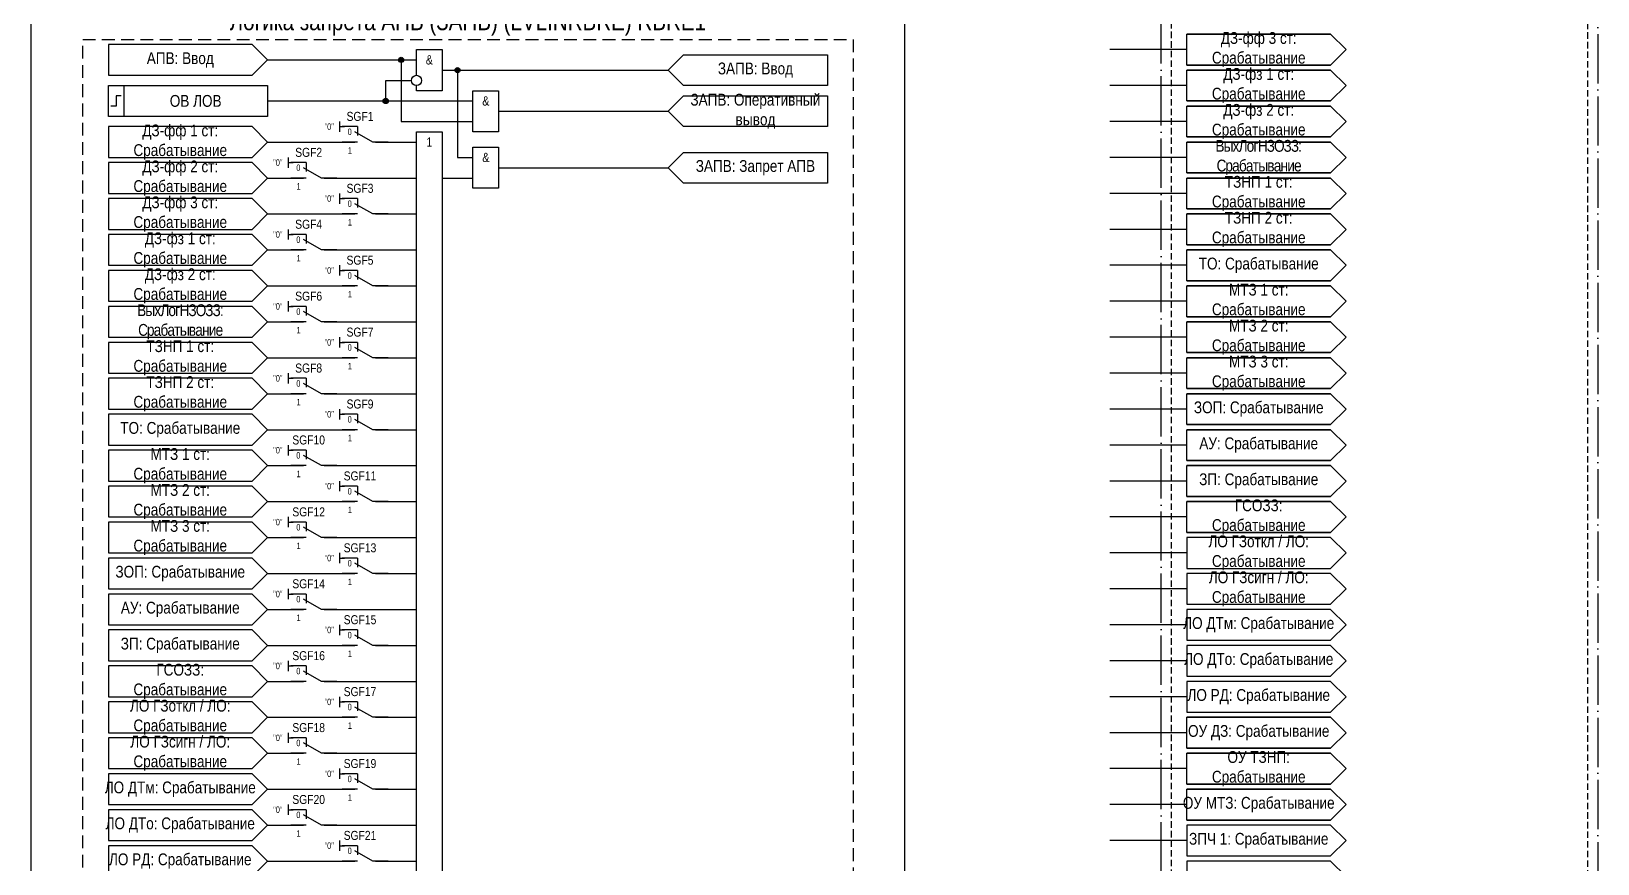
# Model space of a CAD drawing. Header units: millimetres. Extents: x -47 to 315, y 0 to 831.
# Drawn here: x 0 to 305, y 164.5 to 326.6 of the extents above; entities that cross this region are included whole.
import ezdxf
from ezdxf.enums import TextEntityAlignment as Align

# ---------------------------------------------------------------- set-up
doc = ezdxf.new("R2010")
doc.units = ezdxf.units.MM
doc.linetypes.add('ACAD_ISO04W100', pattern=[30, 24, -3, 0, -3])
doc.linetypes.add('штриховая2', pattern=[0.375, 0.25, -0.125])
doc.layers.add('TEXT', color=7, linetype='Continuous', lineweight=25)
doc.layers.add('Основная', color=7, linetype='Continuous')
doc.styles.add('2.5_Gost_RD', font='ARIALN.TTF', dxfattribs={"height": 2.5})
doc.styles.add('3.5_Gost_RD', font='ARIALN.TTF', dxfattribs={"height": 3.5})
doc.styles.add('Вывод', font='ARIALN.TTF', dxfattribs={"height": 2.5})
doc.styles.add('Компонент', font='ARIALN.TTF', dxfattribs={"height": 3.5})

# ---------------------------------------------------------------- blocks, each defined once
blk = doc.blocks.new('*U958')
at = {"layer": 'Основная', "color": 0}
blk.add_line((0, 0), (7, 4), dxfattribs=at)
at = {"layer": 'Основная', "ltscale": 0.35}
blk.add_line((6, 6), (6, 2.5), dxfattribs=at)
blk = doc.blocks.new('*U993')
at = {"layer": 'Основная', "color": 0}
for p, q in [((-3, 6), (-9, 6)), ((-3, 0), (-9, 0)), ((9, 0), (3, 0))]:
    blk.add_line(p, q, dxfattribs=at)
at = {"layer": 'Основная', "ltscale": 0.25, "xscale": -1}
blk.add_blockref('*U958', (3, 0), dxfattribs=at)
at = {"layer": 'Основная'}
for tag, height, style, p in [('В1', 2.5, 'Вывод', (-14, 6)), ('ОУ', 3.5, 'Компонент', (-2, 10)), ('В2', 2.5, 'Вывод', (-6, 4)), ('В3', 2.5, 'Вывод', (-6, 4))]:
    blk.add_attdef(tag, text='', height=height, dxfattribs=dict(at, style=style)).set_placement(p, align=Align.MIDDLE_CENTER)
blk = doc.blocks.new('Точка')
at = {"ltscale": 100}
h = blk.add_hatch(color=256, dxfattribs=at)
h.dxf.hatch_style = 1
edge = h.paths.add_edge_path()
edge.add_arc((0, 0), 0.5, 0, 360)
blk.add_circle((0, 0), 0.5, dxfattribs=at)

msp = doc.modelspace()

# ---------------------------------------------------------------- linework, layer by layer
at = {"ltscale": 100}
for p, q in [((225, 323), (210, 323)), ((225, 316), (210, 316)), ((60, 309), (60, 307)), ((225, 309), (210, 309)), ((60, 308), (61, 308)), ((50, 302), (50, 300)), ((225, 302), (210, 302)), ((50, 301), (51, 301)), ((80, 298), (86, 298)), ((60, 295), (60, 293)), ((60, 294), (61, 294)), ((225, 295), (210, 295)), ((50, 288), (50, 286)), ((50, 287), (51, 287)), ((225, 288), (210, 288)), ((60, 281), (60, 279)), ((225, 281), (210, 281)), ((60, 280), (61, 280)), ((50, 274), (50, 272)), ((50, 273), (51, 273)), ((225, 274), (210, 274)), ((60, 267), (60, 265)), ((60, 266), (61, 266)), ((225, 267), (210, 267)), ((50, 260), (50, 258)), ((225, 260), (210, 260)), ((50, 259), (51, 259)), ((60, 253), (60, 251)), ((60, 252), (61, 252)), ((225, 253), (210, 253)), ((50, 246), (50, 244)), ((50, 245), (51, 245)), ((225, 246), (210, 246)), ((60, 239), (60, 237)), ((60, 238), (61, 238)), ((225, 239), (210, 239)), ((50, 232), (50, 230)), ((225, 232), (210, 232)), ((50, 231), (51, 231)), ((60, 225), (60, 223)), ((60, 224), (61, 224)), ((225, 225), (210, 225)), ((50, 218), (50, 216)), ((50, 217), (51, 217)), ((225, 218), (210, 218)), ((60, 211), (60, 209)), ((225, 211), (210, 211)), ((60, 210), (61, 210)), ((50, 204), (50, 202)), ((50, 203), (51, 203)), ((225, 204), (210, 204)), ((60, 197), (60, 195)), ((60, 196), (61, 196)), ((225, 197), (210, 197)), ((50, 190), (50, 188)), ((225, 190), (210, 190)), ((50, 189), (51, 189)), ((60, 183), (60, 181)), ((225, 183), (210, 183)), ((60, 182), (61, 182)), ((50, 176), (50, 174)), ((50, 175), (51, 175)), ((225, 176), (210, 176)), ((60, 169), (60, 167)), ((60, 168), (61, 168)), ((225, 169), (210, 169))]:
    msp.add_line(p, q, dxfattribs=at)
at = {"color": 3, "ltscale": 100}
msp.add_lwpolyline([(0, 810), (170, 810), (170, 0), (0, 0)], close=True, dxfattribs=at)
at = {"color": 251, "linetype": 'ACAD_ISO04W100', "lineweight": 30, "ltscale": 0.4, "true_color": 0x58595b}
msp.add_lwpolyline([(220, 810), (305, 810), (305, 42), (220, 42)], close=True, dxfattribs=at)
at = {"linetype": 'штриховая2', "ltscale": 5}
msp.add_lwpolyline([(222, 362), (303, 362), (303, 44), (222, 44)], close=True, dxfattribs=at)
at = {"linetype": 'штриховая2', "ltscale": 10}
msp.add_lwpolyline([(10, 325), (160, 325), (160, 10), (10, 10)], close=True, dxfattribs=at)
at = {"ltscale": 100}
for points in [[(46, 321), (43, 324), (15, 324), (15, 318), (43, 318), (46, 321)], [(46, 321), (75, 321)], [(46, 321), (72, 321), (72, 309), (86, 309)], [(75, 318), (75, 323), (80, 323), (80, 315), (75, 315), (75, 316)], [(124, 319), (127, 322), (155, 322), (155, 316), (127, 316), (124, 319)], [(80, 319), (124, 319)], [(80, 319), (83, 319), (83, 302), (86, 302)], [(46, 313), (69, 313), (69, 317), (74, 317)], [(46, 313), (86, 313)], [(124, 311), (127, 314), (155, 314), (155, 308), (127, 308), (124, 311)], [(91, 311), (124, 311)], [(46, 305), (43, 308), (15, 308), (15, 302), (43, 302), (46, 305)], [(46, 305), (63, 305)], [(67, 305), (75, 305)], [(75, 263), (75, 307), (80, 307), (80, 16), (75, 16), (75, 263)], [(124, 300), (127, 303), (155, 303), (155, 297), (127, 297), (124, 300)], [(46, 298), (43, 301), (15, 301), (15, 295), (43, 295), (46, 298)], [(91, 300), (124, 300)], [(46, 298), (53, 298)], [(57, 298), (75, 298)], [(46, 291), (43, 294), (15, 294), (15, 288), (43, 288), (46, 291)], [(46, 291), (63, 291)], [(67, 291), (75, 291)], [(46, 284), (43, 287), (15, 287), (15, 281), (43, 281), (46, 284)], [(46, 284), (53, 284)], [(57, 284), (75, 284)], [(46, 277), (43, 280), (15, 280), (15, 274), (43, 274), (46, 277)], [(46, 277), (63, 277)], [(67, 277), (75, 277)], [(46, 270), (43, 273), (15, 273), (15, 267), (43, 267), (46, 270)], [(46, 270), (53, 270)], [(57, 270), (75, 270)], [(46, 263), (43, 266), (15, 266), (15, 260), (43, 260), (46, 263)], [(46, 263), (63, 263)], [(67, 263), (75, 263)], [(46, 256), (43, 259), (15, 259), (15, 253), (43, 253), (46, 256)], [(46, 256), (53, 256)], [(57, 256), (75, 256)], [(46, 249), (43, 252), (15, 252), (15, 246), (43, 246), (46, 249)], [(46, 249), (63, 249)], [(67, 249), (75, 249)], [(46, 242), (43, 245), (15, 245), (15, 239), (43, 239), (46, 242)], [(46, 242), (53, 242)], [(57, 242), (75, 242)], [(46, 235), (43, 238), (15, 238), (15, 232), (43, 232), (46, 235)], [(46, 235), (63, 235)], [(67, 235), (75, 235)], [(46, 228), (43, 231), (15, 231), (15, 225), (43, 225), (46, 228)], [(46, 228), (53, 228)], [(57, 228), (75, 228)], [(256, 225), (253, 228), (225, 228), (225, 222), (253, 222), (256, 225)], [(46, 221), (43, 224), (15, 224), (15, 218), (43, 218), (46, 221)], [(46, 221), (63, 221)], [(67, 221), (75, 221)], [(256, 218), (253, 221), (225, 221), (225, 215), (253, 215), (256, 218)], [(46, 214), (43, 217), (15, 217), (15, 211), (43, 211), (46, 214)], [(46, 214), (53, 214)], [(57, 214), (75, 214)], [(256, 211), (253, 214), (225, 214), (225, 208), (253, 208), (256, 211)], [(46, 207), (43, 210), (15, 210), (15, 204), (43, 204), (46, 207)], [(46, 207), (63, 207)], [(67, 207), (75, 207)], [(256, 204), (253, 207), (225, 207), (225, 201), (253, 201), (256, 204)], [(46, 200), (43, 203), (15, 203), (15, 197), (43, 197), (46, 200)], [(46, 200), (53, 200)], [(57, 200), (75, 200)], [(256, 197), (253, 200), (225, 200), (225, 194), (253, 194), (256, 197)], [(46, 193), (43, 196), (15, 196), (15, 190), (43, 190), (46, 193)], [(46, 193), (63, 193)], [(67, 193), (75, 193)], [(46, 186), (43, 189), (15, 189), (15, 183), (43, 183), (46, 186)], [(46, 186), (53, 186)], [(57, 186), (75, 186)], [(46, 179), (43, 182), (15, 182), (15, 176), (43, 176), (46, 179)], [(46, 179), (63, 179)], [(67, 179), (75, 179)], [(46, 172), (43, 175), (15, 175), (15, 169), (43, 169), (46, 172)], [(46, 172), (53, 172)], [(57, 172), (75, 172)], [(256, 169), (253, 172), (225, 172), (225, 166), (253, 166), (256, 169)], [(46, 165), (43, 168), (15, 168), (15, 162), (43, 162), (46, 165)], [(46, 165), (63, 165)], [(67, 165), (75, 165)], [(256, 162), (253, 165), (225, 165), (225, 159), (253, 159), (256, 162)]]:
    msp.add_lwpolyline(points, dxfattribs=at)
for points in [[(15, 316), (18, 316), (18, 310), (15, 310)], [(15, 316), (46, 316), (46, 310), (15, 310)], [(86, 315), (91, 315), (91, 307), (86, 307)], [(86, 304), (91, 304), (91, 296), (86, 296)]]:
    msp.add_lwpolyline(points, close=True, dxfattribs=at)
at = {"lineweight": 30, "ltscale": 100}
msp.add_lwpolyline([(17.5, 314), (16.5, 314), (16.5, 312), (15.5, 312)], dxfattribs=at)
msp.add_circle((75, 317), 1)
at = {"layer": 'TEXT', "ltscale": 100}
for points in [[(225, 320), (253, 320), (256, 323), (253, 326), (225, 326), (253, 326), (256, 323), (253, 320), (225, 320), (225, 326)], [(225, 313), (253, 313), (256, 316), (253, 319), (225, 319), (253, 319), (256, 316), (253, 313), (225, 313), (225, 319)], [(225, 306), (253, 306), (256, 309), (253, 312), (225, 312), (253, 312), (256, 309), (253, 306), (225, 306), (225, 312)], [(225, 299), (253, 299), (256, 302), (253, 305), (225, 305), (253, 305), (256, 302), (253, 299), (225, 299), (225, 305)], [(225, 292), (253, 292), (256, 295), (253, 298), (225, 298), (253, 298), (256, 295), (253, 292), (225, 292), (225, 298)], [(225, 285), (253, 285), (256, 288), (253, 291), (225, 291), (253, 291), (256, 288), (253, 285), (225, 285), (225, 291)], [(225, 278), (253, 278), (256, 281), (253, 284), (225, 284), (253, 284), (256, 281), (253, 278), (225, 278), (225, 284)], [(225, 271), (253, 271), (256, 274), (253, 277), (225, 277), (253, 277), (256, 274), (253, 271), (225, 271), (225, 277)], [(225, 264), (253, 264), (256, 267), (253, 270), (225, 270), (253, 270), (256, 267), (253, 264), (225, 264), (225, 270)], [(225, 257), (253, 257), (256, 260), (253, 263), (225, 263), (253, 263), (256, 260), (253, 257), (225, 257), (225, 263)], [(225, 250), (253, 250), (256, 253), (253, 256), (225, 256), (253, 256), (256, 253), (253, 250), (225, 250), (225, 256)], [(225, 243), (253, 243), (256, 246), (253, 249), (225, 249), (253, 249), (256, 246), (253, 243), (225, 243), (225, 249)], [(225, 236), (253, 236), (256, 239), (253, 242), (225, 242), (253, 242), (256, 239), (253, 236), (225, 236), (225, 242)], [(225, 229), (253, 229), (256, 232), (253, 235), (225, 235), (253, 235), (256, 232), (253, 229), (225, 229), (225, 235)], [(225, 187), (253, 187), (256, 190), (253, 193), (225, 193), (253, 193), (256, 190), (253, 187), (225, 187), (225, 193)], [(225, 180), (253, 180), (256, 183), (253, 186), (225, 186), (253, 186), (256, 183), (253, 180), (225, 180), (225, 186)], [(225, 173), (253, 173), (256, 176), (253, 179), (225, 179), (253, 179), (256, 176), (253, 173), (225, 173), (225, 179)]]:
    msp.add_lwpolyline(points, dxfattribs=at)

# ---------------------------------------------------------------- block references
at = {"ltscale": 100}
for p in [(72, 321), (83, 319), (69, 313)]:
    msp.add_blockref('Точка', p, dxfattribs=at)
at = {"layer": 'Основная', "ltscale": 0.25}
ref = msp.add_blockref('*U993', (65, 305), dxfattribs=dict(at, xscale=0.5, yscale=0.5, zscale=0.5))
ref.add_attrib('ОУ', 'SGF1', dxfattribs={"height": 1.75, "style": 'Компонент'}).set_placement((64, 310), align=Align.MIDDLE_CENTER)
ref.add_attrib('В1', '"0"', dxfattribs={"height": 1.25, "style": 'Вывод'}).set_placement((58, 308), align=Align.MIDDLE_CENTER)
ref.add_attrib('В2', '0', dxfattribs={"height": 1.25, "style": 'Вывод'}).set_placement((62, 307), align=Align.MIDDLE_CENTER)
ref = msp.add_blockref('*U993', (55, 298), dxfattribs=dict(at, xscale=0.5, yscale=0.5, zscale=0.5))
ref.add_attrib('ОУ', 'SGF2', dxfattribs={"height": 1.75, "style": 'Компонент'}).set_placement((54, 303), align=Align.MIDDLE_CENTER)
ref.add_attrib('В1', '"0"', dxfattribs={"height": 1.25, "style": 'Вывод'}).set_placement((48, 301), align=Align.MIDDLE_CENTER)
ref.add_attrib('В2', '0', dxfattribs={"height": 1.25, "style": 'Вывод'}).set_placement((52, 300), align=Align.MIDDLE_CENTER)
ref = msp.add_blockref('*U993', (65, 291), dxfattribs=dict(at, xscale=0.5, yscale=0.5, zscale=0.5))
ref.add_attrib('ОУ', 'SGF3', dxfattribs={"height": 1.75, "style": 'Компонент'}).set_placement((64, 296), align=Align.MIDDLE_CENTER)
ref.add_attrib('В1', '"0"', dxfattribs={"height": 1.25, "style": 'Вывод'}).set_placement((58, 294), align=Align.MIDDLE_CENTER)
ref.add_attrib('В2', '0', dxfattribs={"height": 1.25, "style": 'Вывод'}).set_placement((62, 293), align=Align.MIDDLE_CENTER)
ref = msp.add_blockref('*U993', (55, 284), dxfattribs=dict(at, xscale=0.5, yscale=0.5, zscale=0.5))
ref.add_attrib('ОУ', 'SGF4', dxfattribs={"height": 1.75, "style": 'Компонент'}).set_placement((54, 289), align=Align.MIDDLE_CENTER)
ref.add_attrib('В1', '"0"', dxfattribs={"height": 1.25, "style": 'Вывод'}).set_placement((48, 287), align=Align.MIDDLE_CENTER)
ref.add_attrib('В2', '0', dxfattribs={"height": 1.25, "style": 'Вывод'}).set_placement((52, 286), align=Align.MIDDLE_CENTER)
ref = msp.add_blockref('*U993', (65, 277), dxfattribs=dict(at, xscale=0.5, yscale=0.5, zscale=0.5))
ref.add_attrib('ОУ', 'SGF5', dxfattribs={"height": 1.75, "style": 'Компонент'}).set_placement((64, 282), align=Align.MIDDLE_CENTER)
ref.add_attrib('В1', '"0"', dxfattribs={"height": 1.25, "style": 'Вывод'}).set_placement((58, 280), align=Align.MIDDLE_CENTER)
ref.add_attrib('В2', '0', dxfattribs={"height": 1.25, "style": 'Вывод'}).set_placement((62, 279), align=Align.MIDDLE_CENTER)
ref = msp.add_blockref('*U993', (55, 270), dxfattribs=dict(at, xscale=0.5, yscale=0.5, zscale=0.5))
ref.add_attrib('ОУ', 'SGF6', dxfattribs={"height": 1.75, "style": 'Компонент'}).set_placement((54, 275), align=Align.MIDDLE_CENTER)
ref.add_attrib('В1', '"0"', dxfattribs={"height": 1.25, "style": 'Вывод'}).set_placement((48, 273), align=Align.MIDDLE_CENTER)
ref.add_attrib('В2', '0', dxfattribs={"height": 1.25, "style": 'Вывод'}).set_placement((52, 272), align=Align.MIDDLE_CENTER)
ref = msp.add_blockref('*U993', (65, 263), dxfattribs=dict(at, xscale=0.5, yscale=0.5, zscale=0.5))
ref.add_attrib('ОУ', 'SGF7', dxfattribs={"height": 1.75, "style": 'Компонент'}).set_placement((64, 268), align=Align.MIDDLE_CENTER)
ref.add_attrib('В1', '"0"', dxfattribs={"height": 1.25, "style": 'Вывод'}).set_placement((58, 266), align=Align.MIDDLE_CENTER)
ref.add_attrib('В2', '0', dxfattribs={"height": 1.25, "style": 'Вывод'}).set_placement((62, 265), align=Align.MIDDLE_CENTER)
ref = msp.add_blockref('*U993', (55, 256), dxfattribs=dict(at, xscale=0.5, yscale=0.5, zscale=0.5))
ref.add_attrib('ОУ', 'SGF8', dxfattribs={"height": 1.75, "style": 'Компонент'}).set_placement((54, 261), align=Align.MIDDLE_CENTER)
ref.add_attrib('В1', '"0"', dxfattribs={"height": 1.25, "style": 'Вывод'}).set_placement((48, 259), align=Align.MIDDLE_CENTER)
ref.add_attrib('В2', '0', dxfattribs={"height": 1.25, "style": 'Вывод'}).set_placement((52, 258), align=Align.MIDDLE_CENTER)
ref = msp.add_blockref('*U993', (65, 249), dxfattribs=dict(at, xscale=0.5, yscale=0.5, zscale=0.5))
ref.add_attrib('ОУ', 'SGF9', dxfattribs={"height": 1.75, "style": 'Компонент'}).set_placement((64, 254), align=Align.MIDDLE_CENTER)
ref.add_attrib('В1', '"0"', dxfattribs={"height": 1.25, "style": 'Вывод'}).set_placement((58, 252), align=Align.MIDDLE_CENTER)
ref.add_attrib('В2', '0', dxfattribs={"height": 1.25, "style": 'Вывод'}).set_placement((62, 251), align=Align.MIDDLE_CENTER)
ref = msp.add_blockref('*U993', (55, 242), dxfattribs=dict(at, xscale=0.5, yscale=0.5, zscale=0.5))
ref.add_attrib('ОУ', 'SGF10', dxfattribs={"height": 1.75, "style": 'Компонент'}).set_placement((54, 247), align=Align.MIDDLE_CENTER)
ref.add_attrib('В1', '"0"', dxfattribs={"height": 1.25, "style": 'Вывод'}).set_placement((48, 245), align=Align.MIDDLE_CENTER)
ref.add_attrib('В2', '0', dxfattribs={"height": 1.25, "style": 'Вывод'}).set_placement((52, 244), align=Align.MIDDLE_CENTER)
ref = msp.add_blockref('*U993', (65, 235), dxfattribs=dict(at, xscale=0.5, yscale=0.5, zscale=0.5))
ref.add_attrib('ОУ', 'SGF11', dxfattribs={"height": 1.75, "style": 'Компонент'}).set_placement((64, 240), align=Align.MIDDLE_CENTER)
ref.add_attrib('В1', '"0"', dxfattribs={"height": 1.25, "style": 'Вывод'}).set_placement((58, 238), align=Align.MIDDLE_CENTER)
ref.add_attrib('В2', '0', dxfattribs={"height": 1.25, "style": 'Вывод'}).set_placement((62, 237), align=Align.MIDDLE_CENTER)
ref = msp.add_blockref('*U993', (55, 228), dxfattribs=dict(at, xscale=0.5, yscale=0.5, zscale=0.5))
ref.add_attrib('ОУ', 'SGF12', dxfattribs={"height": 1.75, "style": 'Компонент'}).set_placement((54, 233), align=Align.MIDDLE_CENTER)
ref.add_attrib('В1', '"0"', dxfattribs={"height": 1.25, "style": 'Вывод'}).set_placement((48, 231), align=Align.MIDDLE_CENTER)
ref.add_attrib('В2', '0', dxfattribs={"height": 1.25, "style": 'Вывод'}).set_placement((52, 230), align=Align.MIDDLE_CENTER)
ref = msp.add_blockref('*U993', (65, 221), dxfattribs=dict(at, xscale=0.5, yscale=0.5, zscale=0.5))
ref.add_attrib('ОУ', 'SGF13', dxfattribs={"height": 1.75, "style": 'Компонент'}).set_placement((64, 226), align=Align.MIDDLE_CENTER)
ref.add_attrib('В1', '"0"', dxfattribs={"height": 1.25, "style": 'Вывод'}).set_placement((58, 224), align=Align.MIDDLE_CENTER)
ref.add_attrib('В2', '0', dxfattribs={"height": 1.25, "style": 'Вывод'}).set_placement((62, 223), align=Align.MIDDLE_CENTER)
ref = msp.add_blockref('*U993', (55, 214), dxfattribs=dict(at, xscale=0.5, yscale=0.5, zscale=0.5))
ref.add_attrib('ОУ', 'SGF14', dxfattribs={"height": 1.75, "style": 'Компонент'}).set_placement((54, 219), align=Align.MIDDLE_CENTER)
ref.add_attrib('В1', '"0"', dxfattribs={"height": 1.25, "style": 'Вывод'}).set_placement((48, 217), align=Align.MIDDLE_CENTER)
ref.add_attrib('В2', '0', dxfattribs={"height": 1.25, "style": 'Вывод'}).set_placement((52, 216), align=Align.MIDDLE_CENTER)
ref = msp.add_blockref('*U993', (65, 207), dxfattribs=dict(at, xscale=0.5, yscale=0.5, zscale=0.5))
ref.add_attrib('ОУ', 'SGF15', dxfattribs={"height": 1.75, "style": 'Компонент'}).set_placement((64, 212), align=Align.MIDDLE_CENTER)
ref.add_attrib('В1', '"0"', dxfattribs={"height": 1.25, "style": 'Вывод'}).set_placement((58, 210), align=Align.MIDDLE_CENTER)
ref.add_attrib('В2', '0', dxfattribs={"height": 1.25, "style": 'Вывод'}).set_placement((62, 209), align=Align.MIDDLE_CENTER)
ref = msp.add_blockref('*U993', (55, 200), dxfattribs=dict(at, xscale=0.5, yscale=0.5, zscale=0.5))
ref.add_attrib('ОУ', 'SGF16', dxfattribs={"height": 1.75, "style": 'Компонент'}).set_placement((54, 205), align=Align.MIDDLE_CENTER)
ref.add_attrib('В1', '"0"', dxfattribs={"height": 1.25, "style": 'Вывод'}).set_placement((48, 203), align=Align.MIDDLE_CENTER)
ref.add_attrib('В2', '0', dxfattribs={"height": 1.25, "style": 'Вывод'}).set_placement((52, 202), align=Align.MIDDLE_CENTER)
ref = msp.add_blockref('*U993', (65, 193), dxfattribs=dict(at, xscale=0.5, yscale=0.5, zscale=0.5))
ref.add_attrib('ОУ', 'SGF17', dxfattribs={"height": 1.75, "style": 'Компонент'}).set_placement((64, 198), align=Align.MIDDLE_CENTER)
ref.add_attrib('В1', '"0"', dxfattribs={"height": 1.25, "style": 'Вывод'}).set_placement((58, 196), align=Align.MIDDLE_CENTER)
ref.add_attrib('В2', '0', dxfattribs={"height": 1.25, "style": 'Вывод'}).set_placement((62, 195), align=Align.MIDDLE_CENTER)
ref = msp.add_blockref('*U993', (55, 186), dxfattribs=dict(at, xscale=0.5, yscale=0.5, zscale=0.5))
ref.add_attrib('ОУ', 'SGF18', dxfattribs={"height": 1.75, "style": 'Компонент'}).set_placement((54, 191), align=Align.MIDDLE_CENTER)
ref.add_attrib('В1', '"0"', dxfattribs={"height": 1.25, "style": 'Вывод'}).set_placement((48, 189), align=Align.MIDDLE_CENTER)
ref.add_attrib('В2', '0', dxfattribs={"height": 1.25, "style": 'Вывод'}).set_placement((52, 188), align=Align.MIDDLE_CENTER)
ref = msp.add_blockref('*U993', (65, 179), dxfattribs=dict(at, xscale=0.5, yscale=0.5, zscale=0.5))
ref.add_attrib('ОУ', 'SGF19', dxfattribs={"height": 1.75, "style": 'Компонент'}).set_placement((64, 184), align=Align.MIDDLE_CENTER)
ref.add_attrib('В1', '"0"', dxfattribs={"height": 1.25, "style": 'Вывод'}).set_placement((58, 182), align=Align.MIDDLE_CENTER)
ref.add_attrib('В2', '0', dxfattribs={"height": 1.25, "style": 'Вывод'}).set_placement((62, 181), align=Align.MIDDLE_CENTER)
ref = msp.add_blockref('*U993', (55, 172), dxfattribs=dict(at, xscale=0.5, yscale=0.5, zscale=0.5))
ref.add_attrib('ОУ', 'SGF20', dxfattribs={"height": 1.75, "style": 'Компонент'}).set_placement((54, 177), align=Align.MIDDLE_CENTER)
ref.add_attrib('В1', '"0"', dxfattribs={"height": 1.25, "style": 'Вывод'}).set_placement((48, 175), align=Align.MIDDLE_CENTER)
ref.add_attrib('В2', '0', dxfattribs={"height": 1.25, "style": 'Вывод'}).set_placement((52, 174), align=Align.MIDDLE_CENTER)
ref = msp.add_blockref('*U993', (65, 165), dxfattribs=dict(at, xscale=0.5, yscale=0.5, zscale=0.5))
ref.add_attrib('ОУ', 'SGF21', dxfattribs={"height": 1.75, "style": 'Компонент'}).set_placement((64, 170), align=Align.MIDDLE_CENTER)
ref.add_attrib('В1', '"0"', dxfattribs={"height": 1.25, "style": 'Вывод'}).set_placement((58, 168), align=Align.MIDDLE_CENTER)
ref.add_attrib('В2', '0', dxfattribs={"height": 1.25, "style": 'Вывод'}).set_placement((62, 167), align=Align.MIDDLE_CENTER)

# ---------------------------------------------------------------- texts
at = {"color": 30, "ltscale": 100, "insert": (85, 328), "char_height": 3.5, "width": 150, "attachment_point": 5, "style": '3.5_Gost_RD'}
msp.add_mtext('Логика запрета АПВ (ЗАПВ) (LVLINRBRE) {\\C6;RBRE1}', dxfattribs=at)
at = {"ltscale": 100, "char_height": 1.8, "width": 5, "attachment_point": 5, "style": '2.5_Gost_RD'}
for s, insert in [('&', (77.5, 321)), ('&', (88.5, 313)), ('1', (77.5, 305)), ('&', (88.5, 302))]:
    msp.add_mtext(s, dxfattribs=dict(at, insert=insert))
at = {"ltscale": 100, "char_height": 1.25, "attachment_point": 1, "style": '3.5_Gost_RD'}
for insert in [(61.64, 304), (51.64, 297), (61.64, 290), (51.64, 283), (61.64, 276), (51.64, 269), (61.64, 262), (51.64, 255), (61.64, 248), (51.64, 241), (61.64, 234), (51.64, 227), (61.64, 220), (51.64, 213), (61.64, 206), (61.64, 192), (51.64, 185), (61.64, 178), (51.64, 171)]:
    msp.add_mtext_dynamic_manual_height_columns('1', width=2, gutter_width=17.5, heights=[0], dxfattribs=dict(at, insert=insert))
at = {"layer": 'TEXT', "ltscale": 100, "char_height": 2.3, "width": 28, "attachment_point": 5, "style": '2.5_Gost_RD'}
for s, insert in [('ДЗ-фф 3 ст: Срабатывание', (239, 323)), ('АПВ: Ввод', (29, 321)), ('ЗАПВ: Ввод', (141, 319)), ('ДЗ-фз 1 ст: Срабатывание', (239, 316)), ('ЗАПВ: Оперативный вывод', (141, 311)), ('ДЗ-фз 2 ст: Срабатывание', (239, 309)), ('ДЗ-фф 1 ст: Срабатывание', (29, 305)), ('{\\T0.9;ВыхЛогНЗОЗЗ\\A1;\\T1;:\\T0.9; Срабатывание}', (239, 302)), ('ДЗ-фф 2 ст: Срабатывание', (29, 298)), ('ЗАПВ: Запрет АПВ', (141, 300)), ('\\A1;ТЗНП 1 ст: {\\A0;Срабатывание}', (239, 295)), ('ДЗ-фф 3 ст: Срабатывание', (29, 291)), ('\\A1;ТЗНП 2 ст: {\\A0;Срабатывание}', (239, 288)), ('ДЗ-фз 1 ст: Срабатывание', (29, 284)), ('ТО: Срабатывание', (239, 281)), ('ДЗ-фз 2 ст: Срабатывание', (29, 277)), ('\\A1;МТЗ 1 ст: Срабатывание', (239, 274)), ('\\A1;{\\T0.9;ВыхЛогНЗОЗЗ: Срабатывание }', (29, 270)), ('\\A1;МТЗ 2 ст: Срабатывание', (239, 267)), ('\\A1;ТЗНП 1 ст: {\\A0;Срабатывание}', (29, 263)), ('\\A1;МТЗ 3 ст: Срабатывание', (239, 260)), ('\\A1;ТЗНП 2 ст: {\\A0;Срабатывание}', (29, 256)), ('ЗОП: Срабатывание', (239, 253)), ('ТО: Срабатывание', (29, 249)), ('АУ: Срабатывание', (239, 246)), ('\\A1;МТЗ 1 ст: Срабатывание', (29, 242)), ('\\A1;МТЗ 2 ст: Срабатывание', (29, 235)), ('ЗП: Срабатывание', (239, 239)), ('ГСОЗЗ: \\PСрабатывание', (239, 232)), ('\\A1;МТЗ 3 ст: Срабатывание', (29, 228)), ('ЛО ГЗоткл / ЛО:\\PСрабатывание', (239, 225)), ('ЗОП: Срабатывание', (29, 221)), ('ЛО ГЗсигн / ЛО:\\PСрабатывание', (239, 218)), ('АУ: Срабатывание', (29, 214)), ('ЛО ДТм: Срабатывание', (239, 211)), ('ЗП: Срабатывание', (29, 207)), ('ЛО ДТо: Срабатывание', (239, 204)), ('ГСОЗЗ: \\PСрабатывание', (29, 200)), ('ЛО РД: Срабатывание', (239, 197)), ('ЛО ГЗоткл / ЛО:\\PСрабатывание', (29, 193)), ('ЛО ГЗсигн / ЛО:\\PСрабатывание', (29, 186)), ('ОУ ДЗ: Срабатывание ', (239, 190)), ('ОУ ТЗНП: Срабатывание ', (239, 183)), ('ЛО ДТм: Срабатывание', (29, 179)), ('ОУ МТЗ: Срабатывание ', (239, 176)), ('ЛО ДТо: Срабатывание', (29, 172)), ('ЗПЧ 1: Срабатывание ', (239, 169)), ('ЛО РД: Срабатывание', (29, 165))]:
    msp.add_mtext(s, dxfattribs=dict(at, insert=insert))
at = {"layer": 'TEXT', "color": 0, "ltscale": 100, "insert": (32, 313), "char_height": 2.3, "width": 28, "attachment_point": 5, "style": '2.5_Gost_RD'}
msp.add_mtext('{\\C256;ОВ ЛОВ}', dxfattribs=at)

doc.saveas('drawing.dxf')
